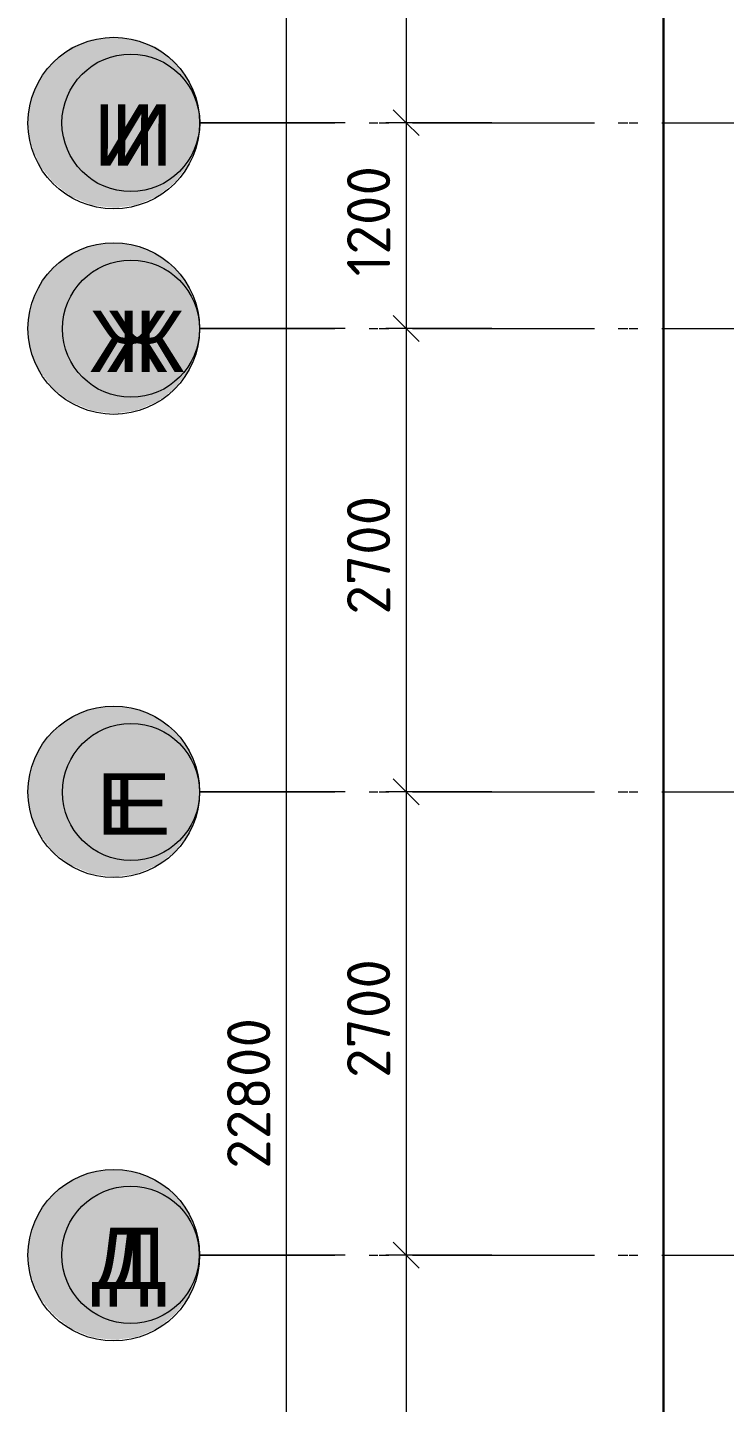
# Model space of a CAD drawing. Header units: millimetres. Extents: x -84737 to 172119, y -43083 to 59399.
# Drawn here: x -81064 to -77004, y 43621 to 51635 of the extents above; entities that cross this region are included whole.
import ezdxf

# ---------------------------------------------------------------- set-up
doc = ezdxf.new("R2010")
doc.units = ezdxf.units.MM
doc.layers.add('PDF _Геометрия', color=7, linetype='Continuous')
doc.layers.add('PDF _Текст', color=7, linetype='Continuous')
doc.layers.add('PDF _Сплошная заливка', color=7, linetype='Continuous', true_color=0xffffff)
doc.styles.add('PDF GOSTCommon', font='arial.ttf')
doc.styles.add('PDF ISOCPEUR', font='isocpeur.ttf')

msp = doc.modelspace()

# ---------------------------------------------------------------- hatches: boundary and pattern name
at = {"layer": 'PDF _Сплошная заливка', "transparency": 33554559}
for points in [[(-80462.5, 51569.5), (-80530.2, 51577.9), (-80593.7, 51577.9), (-80627.6, 51573.7), (-80657.2, 51569.5), (-80691.1, 51565.2), (-80699.6, 51561), (-80712.3, 51556.8), (-80720.7, 51552.5), (-80746.1, 51544.1), (-80754.6, 51539.8), (-80780, 51531.4), (-80788.4, 51527.1), (-80813.8, 51518.7), (-80826.5, 51506), (-80835, 51501.7), (-80847.7, 51489), (-80856.2, 51484.8), (-80868.9, 51472.1), (-80877.3, 51467.9), (-80890, 51455.2), (-80898.5, 51450.9), (-80906.9, 51442.5), (-80915.4, 51438.2), (-80919.6, 51429.8), (-80928.1, 51421.3), (-80932.3, 51412.8), (-80940.8, 51404.4), (-80945, 51395.9), (-80953.5, 51387.5), (-80957.7, 51379), (-80966.2, 51370.5), (-80970.4, 51362.1), (-80978.9, 51353.6), (-80983.1, 51345.1), (-80995.8, 51332.4), (-81000.1, 51319.7), (-81008.5, 51302.8), (-81012.8, 51290.1), (-81021.2, 51273.2), (-81025.5, 51260.5), (-81033.9, 51243.5), (-81038.2, 51230.8), (-81046.6, 51213.9), (-81059.3, 51112.3), (-81063.6, 51082.7), (-81059.3, 51078.5), (-81059.3, 51048.8), (-81055.1, 51048.8), (-81055.1, 51015), (-81050.9, 51015), (-81050.9, 50985.4), (-81046.6, 50985.4), (-81046.6, 50951.5), (-81042.4, 50951.5), (-81042.4, 50943), (-81038.2, 50943), (-81038.2, 50934.6), (-81033.9, 50934.6), (-81033.9, 50921.9), (-81029.7, 50921.9), (-81029.7, 50913.4), (-81025.5, 50913.4), (-81025.5, 50900.7), (-81021.2, 50900.7), (-81021.2, 50892.2), (-81017, 50892.2), (-81017, 50883.8), (-81012.8, 50883.8), (-81012.8, 50871.1), (-81008.5, 50871.1), (-81008.5, 50862.6), (-81004.3, 50862.6), (-81004.3, 50849.9), (-81000.1, 50849.9), (-81000.1, 50841.5), (-80995.8, 50841.5), (-80995.8, 50828.8), (-80991.6, 50828.8), (-80978.9, 50816.1), (-80978.9, 50807.6), (-80974.7, 50807.6), (-80962, 50794.9), (-80962, 50786.4), (-80957.7, 50786.4), (-80945, 50773.7), (-80945, 50765.3), (-80940.8, 50765.3), (-80928.1, 50752.6), (-80928.1, 50744.1), (-80923.9, 50744.1), (-80915.4, 50735.6), (-80915.4, 50727.2), (-80906.9, 50727.2), (-80898.5, 50718.7), (-80890, 50714.5), (-80877.3, 50701.8), (-80868.9, 50697.5), (-80856.2, 50684.8), (-80847.7, 50680.6), (-80835, 50667.9), (-80826.5, 50663.7), (-80813.8, 50651), (-80801.1, 50646.8), (-80792.7, 50642.5), (-80780, 50638.3), (-80771.5, 50634.1), (-80758.8, 50629.8), (-80741.9, 50621.4), (-80729.2, 50617.1), (-80720.7, 50612.9), (-80708, 50608.7), (-80691.1, 50600.2), (-80657.2, 50596), (-80627.6, 50591.7), (-80593.7, 50587.5), (-80530.2, 50583.3), (-80530.2, 50587.5), (-80462.5, 50596), (-80432.9, 50600.2), (-80420.2, 50604.4), (-80411.7, 50608.7), (-80399, 50612.9), (-80390.6, 50617.1), (-80377.9, 50621.4), (-80360.9, 50629.8), (-80348.2, 50634.1), (-80339.8, 50638.3), (-80327.1, 50642.5), (-80301.7, 50655.2), (-80293.2, 50663.7), (-80284.8, 50667.9), (-80272.1, 50680.6), (-80263.6, 50684.8), (-80250.9, 50697.5), (-80242.4, 50701.8), (-80229.7, 50714.5), (-80221.3, 50718.7), (-80195.9, 50744.1), (-80191.6, 50752.6), (-80178.9, 50765.3), (-80174.7, 50773.7), (-80162, 50786.4), (-80157.8, 50794.9), (-80145.1, 50807.6), (-80140.9, 50816.1), (-80132.4, 50824.5), (-80119.7, 50849.9), (-80115.5, 50862.6), (-80111.2, 50871.1), (-80107, 50883.8), (-80098.5, 50900.7), (-80094.3, 50913.4), (-80090.1, 50921.9), (-80085.8, 50934.6), (-80081.6, 50943), (-80077.4, 50955.7), (-80073.1, 50985.4), (-80068.9, 51019.2), (-80064.7, 51048.8), (-80060.4, 51112.3), (-80064.7, 51112.3), (-80064.7, 51146.2), (-80068.9, 51146.2), (-80068.9, 51180.1), (-80073.1, 51180.1), (-80073.1, 51209.7), (-80077.4, 51209.7), (-80077.4, 51222.4), (-80081.6, 51222.4), (-80081.6, 51230.8), (-80085.8, 51230.8), (-80085.8, 51239.3), (-80090.1, 51239.3), (-80090.1, 51252), (-80094.3, 51252), (-80094.3, 51260.5), (-80098.5, 51260.5), (-80098.5, 51268.9), (-80102.8, 51268.9), (-80102.8, 51281.6), (-80107, 51281.6), (-80107, 51290.1), (-80111.2, 51290.1), (-80111.2, 51298.6), (-80115.5, 51298.6), (-80115.5, 51311.3), (-80119.7, 51311.3), (-80119.7, 51319.7), (-80123.9, 51319.7), (-80123.9, 51328.2), (-80128.2, 51328.2), (-80128.2, 51336.7), (-80136.6, 51345.1), (-80140.9, 51345.1), (-80140.9, 51353.6), (-80149.3, 51362.1), (-80153.6, 51362.1), (-80153.6, 51370.5), (-80162, 51379), (-80166.2, 51379), (-80166.2, 51387.5), (-80174.7, 51395.9), (-80178.9, 51395.9), (-80178.9, 51404.4), (-80187.4, 51412.8), (-80191.6, 51412.8), (-80191.6, 51421.3), (-80221.3, 51450.9), (-80229.7, 51455.2), (-80242.4, 51467.9), (-80250.9, 51472.1), (-80263.6, 51484.8), (-80272.1, 51489), (-80284.8, 51501.7), (-80293.2, 51506), (-80301.7, 51514.4), (-80318.6, 51522.9), (-80331.3, 51527.1), (-80339.8, 51531.4), (-80365.2, 51539.8), (-80373.6, 51544.1), (-80399, 51552.5), (-80407.5, 51556.8), (-80432.9, 51565.2)], [(-80356.7, 51472.1), (-80424.4, 51480.6), (-80496.4, 51480.6), (-80564.1, 51472.1), (-80589.5, 51459.4), (-80602.2, 51455.2), (-80619.1, 51446.7), (-80631.8, 51442.5), (-80648.8, 51434), (-80661.5, 51429.8), (-80669.9, 51421.3), (-80678.4, 51417.1), (-80686.9, 51408.6), (-80695.3, 51404.4), (-80703.8, 51395.9), (-80712.3, 51391.7), (-80720.7, 51383.2), (-80729.2, 51379), (-80737.6, 51370.5), (-80746.1, 51366.3), (-80750.3, 51357.8), (-80758.8, 51349.4), (-80763, 51340.9), (-80775.7, 51328.2), (-80780, 51319.7), (-80792.7, 51307), (-80796.9, 51298.6), (-80809.6, 51285.9), (-80818.1, 51260.5), (-80822.3, 51252), (-80826.5, 51239.3), (-80830.8, 51230.8), (-80835, 51218.2), (-80839.2, 51209.7), (-80843.5, 51197), (-80847.7, 51188.5), (-80851.9, 51150.4), (-80860.4, 51082.7), (-80856.2, 51078.5), (-80856.2, 51044.6), (-80851.9, 51044.6), (-80851.9, 51010.8), (-80847.7, 51010.8), (-80847.7, 50976.9), (-80843.5, 50976.9), (-80843.5, 50968.4), (-80839.2, 50968.4), (-80839.2, 50955.7), (-80835, 50955.7), (-80835, 50947.3), (-80830.8, 50947.3), (-80830.8, 50934.6), (-80826.5, 50934.6), (-80826.5, 50926.1), (-80822.3, 50926.1), (-80822.3, 50913.4), (-80818.1, 50913.4), (-80818.1, 50904.9), (-80813.8, 50904.9), (-80813.8, 50892.2), (-80809.6, 50892.2), (-80809.6, 50879.5), (-80805.4, 50879.5), (-80796.9, 50871.1), (-80796.9, 50862.6), (-80792.7, 50862.6), (-80784.2, 50854.2), (-80784.2, 50845.7), (-80780, 50845.7), (-80771.5, 50837.2), (-80771.5, 50828.8), (-80767.3, 50828.8), (-80758.8, 50820.3), (-80758.8, 50811.8), (-80754.6, 50811.8), (-80746.1, 50803.4), (-80746.1, 50794.9), (-80737.6, 50794.9), (-80729.2, 50786.4), (-80720.7, 50782.2), (-80712.3, 50773.7), (-80703.8, 50769.5), (-80695.3, 50761), (-80686.9, 50756.8), (-80678.4, 50748.3), (-80669.9, 50744.1), (-80661.5, 50735.6), (-80636.1, 50727.2), (-80627.6, 50722.9), (-80614.9, 50718.7), (-80606.4, 50714.5), (-80593.7, 50710.2), (-80585.3, 50706), (-80572.6, 50701.8), (-80564.1, 50697.5), (-80496.4, 50689.1), (-80424.4, 50684.8), (-80424.4, 50689.1), (-80356.7, 50697.5), (-80344, 50701.8), (-80335.6, 50706), (-80322.9, 50710.2), (-80314.4, 50714.5), (-80301.7, 50718.7), (-80293.2, 50722.9), (-80280.5, 50727.2), (-80255.1, 50739.9), (-80246.7, 50748.3), (-80238.2, 50752.6), (-80229.7, 50761), (-80221.3, 50765.3), (-80212.8, 50773.7), (-80204.3, 50778), (-80195.9, 50786.4), (-80187.4, 50790.7), (-80170.5, 50807.6), (-80166.2, 50816.1), (-80157.8, 50824.5), (-80153.6, 50833), (-80145.1, 50841.5), (-80140.9, 50849.9), (-80132.4, 50858.4), (-80128.2, 50866.8), (-80119.7, 50875.3), (-80111.2, 50892.2), (-80107, 50904.9), (-80102.8, 50913.4), (-80098.5, 50926.1), (-80094.3, 50934.6), (-80090.1, 50947.3), (-80085.8, 50955.7), (-80077.4, 50981.1), (-80064.7, 51057.3), (-80060.4, 51108.1), (-80064.7, 51108.1), (-80064.7, 51133.5), (-80068.9, 51133.5), (-80068.9, 51158.9), (-80073.1, 51158.9), (-80073.1, 51184.3), (-80077.4, 51184.3), (-80077.4, 51197), (-80081.6, 51197), (-80081.6, 51209.7), (-80085.8, 51209.7), (-80085.8, 51218.2), (-80090.1, 51218.2), (-80090.1, 51230.8), (-80094.3, 51230.8), (-80094.3, 51239.3), (-80098.5, 51239.3), (-80098.5, 51252), (-80102.8, 51252), (-80102.8, 51260.5), (-80107, 51260.5), (-80107, 51273.2), (-80111.2, 51273.2), (-80111.2, 51281.6), (-80115.5, 51281.6), (-80115.5, 51290.1), (-80123.9, 51298.6), (-80128.2, 51298.6), (-80128.2, 51307), (-80140.9, 51319.7), (-80145.1, 51319.7), (-80145.1, 51328.2), (-80157.8, 51340.9), (-80162, 51340.9), (-80162, 51349.4), (-80187.4, 51374.8), (-80195.9, 51379), (-80204.3, 51387.5), (-80212.8, 51391.7), (-80221.3, 51400.2), (-80229.7, 51404.4), (-80238.2, 51412.8), (-80246.7, 51417.1), (-80255.1, 51425.5), (-80297.5, 51446.7), (-80310.2, 51450.9), (-80344, 51467.9)], [(-80462.5, 50371.6), (-80530.2, 50380.1), (-80593.7, 50380.1), (-80627.6, 50375.9), (-80657.2, 50371.6), (-80691.1, 50367.4), (-80708, 50358.9), (-80720.7, 50354.7), (-80729.2, 50350.5), (-80741.9, 50346.2), (-80758.8, 50337.8), (-80771.5, 50333.5), (-80780, 50329.3), (-80792.7, 50325.1), (-80801.1, 50320.8), (-80813.8, 50316.6), (-80826.5, 50303.9), (-80835, 50299.7), (-80847.7, 50287), (-80856.2, 50282.8), (-80868.9, 50270.1), (-80877.3, 50265.8), (-80890, 50253.1), (-80898.5, 50248.9), (-80906.9, 50240.4), (-80915.4, 50236.2), (-80919.6, 50227.7), (-80928.1, 50219.3), (-80932.3, 50210.8), (-80945, 50198.1), (-80949.3, 50189.6), (-80962, 50176.9), (-80966.2, 50168.5), (-80978.9, 50155.8), (-80983.1, 50147.3), (-80995.8, 50134.6), (-81000.1, 50121.9), (-81004.3, 50113.5), (-81008.5, 50100.8), (-81012.8, 50092.3), (-81017, 50079.6), (-81025.5, 50062.7), (-81029.7, 50050), (-81033.9, 50041.5), (-81038.2, 50028.8), (-81046.6, 50011.9), (-81050.9, 49978), (-81055.1, 49948.4), (-81059.3, 49914.5), (-81063.6, 49884.9), (-81059.3, 49880.7), (-81059.3, 49851), (-81055.1, 49851), (-81055.1, 49817.2), (-81050.9, 49817.2), (-81050.9, 49783.3), (-81046.6, 49783.3), (-81046.6, 49749.4), (-81042.4, 49749.4), (-81042.4, 49741), (-81038.2, 49741), (-81038.2, 49732.5), (-81033.9, 49732.5), (-81033.9, 49719.8), (-81029.7, 49719.8), (-81029.7, 49711.4), (-81025.5, 49711.4), (-81025.5, 49702.9), (-81021.2, 49702.9), (-81021.2, 49690.2), (-81017, 49690.2), (-81017, 49681.7), (-81012.8, 49681.7), (-81012.8, 49673.3), (-81008.5, 49673.3), (-81008.5, 49660.6), (-81004.3, 49660.6), (-81004.3, 49652.1), (-81000.1, 49652.1), (-81000.1, 49643.6), (-80995.8, 49643.6), (-80995.8, 49630.9), (-80991.6, 49630.9), (-80978.9, 49618.2), (-80978.9, 49609.8), (-80974.7, 49609.8), (-80966.2, 49601.3), (-80966.2, 49592.8), (-80962, 49592.8), (-80953.5, 49584.4), (-80953.5, 49575.9), (-80949.3, 49575.9), (-80940.8, 49567.4), (-80940.8, 49559), (-80936.6, 49559), (-80928.1, 49550.5), (-80928.1, 49542.1), (-80923.9, 49542.1), (-80915.4, 49533.6), (-80915.4, 49525.1), (-80906.9, 49525.1), (-80898.5, 49516.7), (-80890, 49512.4), (-80881.6, 49504), (-80873.1, 49499.7), (-80864.6, 49491.3), (-80856.2, 49487), (-80847.7, 49478.6), (-80839.2, 49474.3), (-80830.8, 49465.9), (-80822.3, 49461.6), (-80813.8, 49453.2), (-80801.1, 49448.9), (-80792.7, 49444.7), (-80780, 49440.5), (-80771.5, 49436.2), (-80758.8, 49432), (-80741.9, 49423.5), (-80729.2, 49419.3), (-80720.7, 49415.1), (-80708, 49410.8), (-80691.1, 49402.4), (-80657.2, 49398.1), (-80627.6, 49393.9), (-80593.7, 49389.7), (-80530.2, 49385.4), (-80530.2, 49389.7), (-80462.5, 49398.1), (-80432.9, 49402.4), (-80420.2, 49406.6), (-80411.7, 49410.8), (-80399, 49415.1), (-80390.6, 49419.3), (-80377.9, 49423.5), (-80360.9, 49432), (-80348.2, 49436.2), (-80339.8, 49440.5), (-80327.1, 49444.7), (-80301.7, 49457.4), (-80293.2, 49465.9), (-80284.8, 49470.1), (-80276.3, 49478.6), (-80267.8, 49482.8), (-80259.4, 49491.3), (-80250.9, 49495.5), (-80242.4, 49504), (-80234, 49508.2), (-80225.5, 49516.7), (-80217, 49520.9), (-80195.9, 49542.1), (-80191.6, 49550.5), (-80183.2, 49559), (-80178.9, 49567.4), (-80170.5, 49575.9), (-80166.2, 49584.4), (-80157.8, 49592.8), (-80153.6, 49601.3), (-80145.1, 49609.8), (-80140.9, 49618.2), (-80132.4, 49626.7), (-80119.7, 49652.1), (-80115.5, 49664.8), (-80107, 49681.7), (-80102.8, 49694.4), (-80094.3, 49711.4), (-80090.1, 49724.1), (-80081.6, 49741), (-80077.4, 49753.7), (-80073.1, 49783.3), (-80064.7, 49851), (-80060.4, 49914.5), (-80064.7, 49914.5), (-80064.7, 49944.1), (-80068.9, 49944.1), (-80068.9, 49978), (-80073.1, 49978), (-80073.1, 50007.6), (-80077.4, 50007.6), (-80077.4, 50020.3), (-80081.6, 50020.3), (-80081.6, 50028.8), (-80085.8, 50028.8), (-80085.8, 50041.5), (-80090.1, 50041.5), (-80090.1, 50050), (-80094.3, 50050), (-80094.3, 50062.7), (-80098.5, 50062.7), (-80098.5, 50071.1), (-80102.8, 50071.1), (-80102.8, 50079.6), (-80107, 50079.6), (-80107, 50092.3), (-80111.2, 50092.3), (-80111.2, 50100.8), (-80115.5, 50100.8), (-80115.5, 50113.5), (-80119.7, 50113.5), (-80119.7, 50121.9), (-80123.9, 50121.9), (-80123.9, 50130.4), (-80128.2, 50130.4), (-80128.2, 50138.8), (-80136.6, 50147.3), (-80140.9, 50147.3), (-80140.9, 50155.8), (-80153.6, 50168.5), (-80157.8, 50168.5), (-80157.8, 50176.9), (-80170.5, 50189.6), (-80174.7, 50189.6), (-80174.7, 50198.1), (-80187.4, 50210.8), (-80191.6, 50210.8), (-80191.6, 50219.3), (-80221.3, 50248.9), (-80229.7, 50253.1), (-80242.4, 50265.8), (-80250.9, 50270.1), (-80263.6, 50282.8), (-80272.1, 50287), (-80284.8, 50299.7), (-80293.2, 50303.9), (-80301.7, 50312.4), (-80327.1, 50325.1), (-80339.8, 50329.3), (-80348.2, 50333.5), (-80360.9, 50337.8), (-80377.9, 50346.2), (-80390.6, 50350.5), (-80399, 50354.7), (-80411.7, 50358.9), (-80420.2, 50363.2), (-80432.9, 50367.4)], [(-80356.7, 50270.1), (-80424.4, 50278.5), (-80496.4, 50278.5), (-80564.1, 50270.1), (-80572.6, 50265.8), (-80585.3, 50261.6), (-80593.7, 50257.4), (-80606.4, 50253.1), (-80614.9, 50248.9), (-80627.6, 50244.7), (-80636.1, 50240.4), (-80661.5, 50232), (-80669.9, 50223.5), (-80678.4, 50219.3), (-80686.9, 50210.8), (-80695.3, 50206.6), (-80703.8, 50198.1), (-80712.3, 50193.9), (-80720.7, 50185.4), (-80729.2, 50181.2), (-80737.6, 50172.7), (-80746.1, 50168.5), (-80750.3, 50160), (-80758.8, 50151.5), (-80763, 50143.1), (-80771.5, 50134.6), (-80775.7, 50126.1), (-80784.2, 50117.7), (-80788.4, 50109.2), (-80796.9, 50100.8), (-80801.1, 50092.3), (-80809.6, 50083.8), (-80818.1, 50058.4), (-80822.3, 50050), (-80826.5, 50037.3), (-80830.8, 50028.8), (-80835, 50016.1), (-80839.2, 50007.6), (-80843.5, 49994.9), (-80847.7, 49986.5), (-80860.4, 49884.9), (-80856.2, 49880.7), (-80856.2, 49846.8), (-80851.9, 49846.8), (-80851.9, 49812.9), (-80847.7, 49812.9), (-80847.7, 49774.8), (-80843.5, 49774.8), (-80843.5, 49766.4), (-80839.2, 49766.4), (-80839.2, 49757.9), (-80835, 49757.9), (-80835, 49745.2), (-80830.8, 49745.2), (-80830.8, 49736.8), (-80826.5, 49736.8), (-80826.5, 49724.1), (-80822.3, 49724.1), (-80822.3, 49715.6), (-80818.1, 49715.6), (-80818.1, 49702.9), (-80813.8, 49702.9), (-80813.8, 49694.4), (-80809.6, 49694.4), (-80809.6, 49681.7), (-80805.4, 49681.7), (-80796.9, 49673.3), (-80796.9, 49664.8), (-80792.7, 49664.8), (-80784.2, 49656.3), (-80784.2, 49647.9), (-80780, 49647.9), (-80771.5, 49639.4), (-80771.5, 49630.9), (-80767.3, 49630.9), (-80758.8, 49622.5), (-80758.8, 49614), (-80754.6, 49614), (-80746.1, 49605.5), (-80746.1, 49597.1), (-80737.6, 49597.1), (-80729.2, 49588.6), (-80720.7, 49584.4), (-80712.3, 49575.9), (-80703.8, 49571.7), (-80695.3, 49563.2), (-80686.9, 49559), (-80678.4, 49550.5), (-80669.9, 49546.3), (-80661.5, 49537.8), (-80636.1, 49529.4), (-80627.6, 49525.1), (-80614.9, 49520.9), (-80606.4, 49516.7), (-80593.7, 49512.4), (-80585.3, 49508.2), (-80572.6, 49504), (-80564.1, 49499.7), (-80487.9, 49487), (-80432.9, 49482.8), (-80432.9, 49487), (-80356.7, 49499.7), (-80344, 49504), (-80335.6, 49508.2), (-80322.9, 49512.4), (-80314.4, 49516.7), (-80301.7, 49520.9), (-80293.2, 49525.1), (-80280.5, 49529.4), (-80255.1, 49542.1), (-80246.7, 49550.5), (-80238.2, 49554.8), (-80229.7, 49563.2), (-80221.3, 49567.4), (-80212.8, 49575.9), (-80204.3, 49580.1), (-80195.9, 49588.6), (-80187.4, 49592.8), (-80170.5, 49609.8), (-80166.2, 49618.2), (-80157.8, 49626.7), (-80153.6, 49635.2), (-80145.1, 49643.6), (-80140.9, 49652.1), (-80132.4, 49660.6), (-80128.2, 49669), (-80119.7, 49677.5), (-80107, 49702.9), (-80102.8, 49715.6), (-80098.5, 49724.1), (-80094.3, 49736.8), (-80090.1, 49745.2), (-80085.8, 49757.9), (-80081.6, 49766.4), (-80077.4, 49779.1), (-80064.7, 49855.3), (-80060.4, 49906.1), (-80064.7, 49906.1), (-80064.7, 49931.4), (-80068.9, 49931.4), (-80068.9, 49956.8), (-80073.1, 49956.8), (-80073.1, 49982.2), (-80077.4, 49982.2), (-80077.4, 49994.9), (-80081.6, 49994.9), (-80081.6, 50007.6), (-80085.8, 50007.6), (-80085.8, 50016.1), (-80090.1, 50016.1), (-80090.1, 50028.8), (-80094.3, 50028.8), (-80094.3, 50037.3), (-80098.5, 50037.3), (-80098.5, 50050), (-80102.8, 50050), (-80102.8, 50058.4), (-80107, 50058.4), (-80107, 50071.1), (-80111.2, 50071.1), (-80111.2, 50079.6), (-80115.5, 50079.6), (-80115.5, 50088.1), (-80123.9, 50096.5), (-80128.2, 50096.5), (-80128.2, 50105), (-80136.6, 50113.5), (-80140.9, 50113.5), (-80140.9, 50121.9), (-80149.3, 50130.4), (-80153.6, 50130.4), (-80153.6, 50138.8), (-80162, 50147.3), (-80166.2, 50147.3), (-80166.2, 50155.8), (-80187.4, 50176.9), (-80195.9, 50181.2), (-80204.3, 50189.6), (-80212.8, 50193.9), (-80221.3, 50202.3), (-80229.7, 50206.6), (-80238.2, 50215), (-80246.7, 50219.3), (-80255.1, 50227.7), (-80280.5, 50240.4), (-80293.2, 50244.7), (-80301.7, 50248.9), (-80314.4, 50253.1), (-80322.9, 50257.4), (-80335.6, 50261.6), (-80344, 50265.8)], [(-80462.5, 47671.3), (-80530.2, 47679.7), (-80593.7, 47679.7), (-80627.6, 47675.5), (-80657.2, 47671.3), (-80691.1, 47667), (-80708, 47658.6), (-80720.7, 47654.3), (-80729.2, 47650.1), (-80741.9, 47645.9), (-80758.8, 47637.4), (-80771.5, 47633.2), (-80780, 47628.9), (-80792.7, 47624.7), (-80801.1, 47620.5), (-80813.8, 47616.2), (-80826.5, 47603.5), (-80835, 47599.3), (-80847.7, 47586.6), (-80856.2, 47582.4), (-80868.9, 47569.7), (-80877.3, 47565.4), (-80890, 47552.7), (-80898.5, 47548.5), (-80906.9, 47540), (-80915.4, 47535.8), (-80919.6, 47527.4), (-80928.1, 47518.9), (-80932.3, 47510.4), (-80945, 47497.7), (-80949.3, 47489.3), (-80962, 47476.6), (-80966.2, 47468.1), (-80978.9, 47455.4), (-80983.1, 47446.9), (-80995.8, 47434.2), (-81000.1, 47421.5), (-81008.5, 47404.6), (-81012.8, 47391.9), (-81021.2, 47375), (-81025.5, 47362.3), (-81033.9, 47345.4), (-81038.2, 47332.7), (-81046.6, 47315.7), (-81059.3, 47214.1), (-81063.6, 47184.5), (-81059.3, 47180.3), (-81059.3, 47150.7), (-81055.1, 47150.7), (-81055.1, 47116.8), (-81050.9, 47116.8), (-81050.9, 47082.9), (-81046.6, 47082.9), (-81046.6, 47049.1), (-81042.4, 47049.1), (-81042.4, 47040.6), (-81038.2, 47040.6), (-81038.2, 47032.1), (-81033.9, 47032.1), (-81033.9, 47019.4), (-81029.7, 47019.4), (-81029.7, 47011), (-81025.5, 47011), (-81025.5, 47002.5), (-81021.2, 47002.5), (-81021.2, 46989.8), (-81017, 46989.8), (-81017, 46981.3), (-81012.8, 46981.3), (-81012.8, 46972.9), (-81008.5, 46972.9), (-81008.5, 46960.2), (-81004.3, 46960.2), (-81004.3, 46951.7), (-81000.1, 46951.7), (-81000.1, 46943.3), (-80995.8, 46943.3), (-80995.8, 46930.6), (-80991.6, 46930.6), (-80978.9, 46917.9), (-80978.9, 46909.4), (-80974.7, 46909.4), (-80966.2, 46900.9), (-80966.2, 46892.5), (-80962, 46892.5), (-80953.5, 46884), (-80953.5, 46875.5), (-80949.3, 46875.5), (-80940.8, 46867.1), (-80940.8, 46858.6), (-80936.6, 46858.6), (-80928.1, 46850.1), (-80928.1, 46841.7), (-80923.9, 46841.7), (-80915.4, 46833.2), (-80915.4, 46824.7), (-80906.9, 46824.7), (-80898.5, 46816.3), (-80890, 46812), (-80881.6, 46803.6), (-80873.1, 46799.3), (-80864.6, 46790.9), (-80856.2, 46786.7), (-80847.7, 46778.2), (-80839.2, 46774), (-80830.8, 46765.5), (-80822.3, 46761.3), (-80813.8, 46752.8), (-80801.1, 46748.6), (-80792.7, 46744.3), (-80780, 46740.1), (-80771.5, 46735.9), (-80758.8, 46731.6), (-80741.9, 46723.2), (-80729.2, 46718.9), (-80720.7, 46714.7), (-80708, 46710.5), (-80691.1, 46702), (-80657.2, 46697.8), (-80627.6, 46693.5), (-80593.7, 46689.3), (-80530.2, 46685.1), (-80530.2, 46689.3), (-80462.5, 46697.8), (-80432.9, 46702), (-80420.2, 46706.2), (-80411.7, 46710.5), (-80399, 46714.7), (-80390.6, 46718.9), (-80377.9, 46723.2), (-80360.9, 46731.6), (-80348.2, 46735.9), (-80339.8, 46740.1), (-80327.1, 46744.3), (-80301.7, 46757), (-80293.2, 46765.5), (-80284.8, 46769.7), (-80276.3, 46778.2), (-80267.8, 46782.4), (-80259.4, 46790.9), (-80250.9, 46795.1), (-80242.4, 46803.6), (-80234, 46807.8), (-80225.5, 46816.3), (-80217, 46820.5), (-80195.9, 46841.7), (-80191.6, 46850.1), (-80183.2, 46858.6), (-80178.9, 46867.1), (-80170.5, 46875.5), (-80166.2, 46884), (-80157.8, 46892.5), (-80153.6, 46900.9), (-80145.1, 46909.4), (-80140.9, 46917.9), (-80132.4, 46926.3), (-80119.7, 46951.7), (-80115.5, 46964.4), (-80107, 46981.3), (-80102.8, 46994), (-80094.3, 47011), (-80090.1, 47023.7), (-80081.6, 47040.6), (-80077.4, 47053.3), (-80073.1, 47082.9), (-80064.7, 47150.7), (-80060.4, 47214.1), (-80064.7, 47214.1), (-80064.7, 47248), (-80068.9, 47248), (-80068.9, 47281.9), (-80073.1, 47281.9), (-80073.1, 47311.5), (-80077.4, 47311.5), (-80077.4, 47324.2), (-80081.6, 47324.2), (-80081.6, 47332.7), (-80085.8, 47332.7), (-80085.8, 47341.1), (-80090.1, 47341.1), (-80090.1, 47353.8), (-80094.3, 47353.8), (-80094.3, 47362.3), (-80098.5, 47362.3), (-80098.5, 47370.7), (-80102.8, 47370.7), (-80102.8, 47383.4), (-80107, 47383.4), (-80107, 47391.9), (-80111.2, 47391.9), (-80111.2, 47400.4), (-80115.5, 47400.4), (-80115.5, 47413.1), (-80119.7, 47413.1), (-80119.7, 47421.5), (-80123.9, 47421.5), (-80123.9, 47430), (-80128.2, 47430), (-80128.2, 47438.5), (-80136.6, 47446.9), (-80140.9, 47446.9), (-80140.9, 47455.4), (-80153.6, 47468.1), (-80157.8, 47468.1), (-80157.8, 47476.6), (-80170.5, 47489.3), (-80174.7, 47489.3), (-80174.7, 47497.7), (-80187.4, 47510.4), (-80191.6, 47510.4), (-80191.6, 47518.9), (-80221.3, 47548.5), (-80229.7, 47552.7), (-80242.4, 47565.4), (-80250.9, 47569.7), (-80263.6, 47582.4), (-80272.1, 47586.6), (-80284.8, 47599.3), (-80293.2, 47603.5), (-80301.7, 47612), (-80327.1, 47624.7), (-80339.8, 47628.9), (-80348.2, 47633.2), (-80360.9, 47637.4), (-80377.9, 47645.9), (-80390.6, 47650.1), (-80399, 47654.3), (-80411.7, 47658.6), (-80420.2, 47662.8), (-80432.9, 47667)], [(-80356.7, 47569.7), (-80424.4, 47578.1), (-80496.4, 47578.1), (-80564.1, 47569.7), (-80572.6, 47565.4), (-80585.3, 47561.2), (-80593.7, 47557), (-80606.4, 47552.7), (-80614.9, 47548.5), (-80627.6, 47544.3), (-80636.1, 47540), (-80661.5, 47531.6), (-80669.9, 47523.1), (-80678.4, 47518.9), (-80686.9, 47510.4), (-80695.3, 47506.2), (-80703.8, 47497.7), (-80712.3, 47493.5), (-80720.7, 47485), (-80729.2, 47480.8), (-80737.6, 47472.3), (-80746.1, 47468.1), (-80750.3, 47459.6), (-80758.8, 47451.2), (-80763, 47442.7), (-80771.5, 47434.2), (-80775.7, 47425.8), (-80784.2, 47417.3), (-80788.4, 47408.8), (-80796.9, 47400.4), (-80801.1, 47391.9), (-80809.6, 47383.4), (-80818.1, 47358), (-80822.3, 47349.6), (-80826.5, 47336.9), (-80830.8, 47328.4), (-80835, 47315.7), (-80839.2, 47307.3), (-80843.5, 47294.6), (-80847.7, 47286.1), (-80860.4, 47184.5), (-80856.2, 47180.3), (-80856.2, 47146.4), (-80851.9, 47146.4), (-80851.9, 47112.6), (-80847.7, 47112.6), (-80847.7, 47078.7), (-80843.5, 47078.7), (-80843.5, 47070.2), (-80839.2, 47070.2), (-80839.2, 47057.5), (-80835, 47057.5), (-80835, 47049.1), (-80830.8, 47049.1), (-80830.8, 47036.4), (-80826.5, 47036.4), (-80826.5, 47027.9), (-80822.3, 47027.9), (-80822.3, 47015.2), (-80818.1, 47015.2), (-80818.1, 47006.7), (-80813.8, 47006.7), (-80813.8, 46994), (-80809.6, 46994), (-80809.6, 46981.3), (-80805.4, 46981.3), (-80796.9, 46972.9), (-80796.9, 46964.4), (-80792.7, 46964.4), (-80784.2, 46956), (-80784.2, 46947.5), (-80780, 46947.5), (-80771.5, 46939), (-80771.5, 46930.6), (-80767.3, 46930.6), (-80758.8, 46922.1), (-80758.8, 46913.6), (-80754.6, 46913.6), (-80746.1, 46905.2), (-80746.1, 46896.7), (-80737.6, 46896.7), (-80729.2, 46888.2), (-80720.7, 46884), (-80712.3, 46875.5), (-80703.8, 46871.3), (-80695.3, 46862.8), (-80686.9, 46858.6), (-80678.4, 46850.1), (-80669.9, 46845.9), (-80661.5, 46837.4), (-80636.1, 46829), (-80627.6, 46824.7), (-80614.9, 46820.5), (-80606.4, 46816.3), (-80593.7, 46812), (-80585.3, 46807.8), (-80572.6, 46803.6), (-80564.1, 46799.3), (-80487.9, 46786.7), (-80432.9, 46782.4), (-80432.9, 46786.7), (-80356.7, 46799.3), (-80344, 46803.6), (-80335.6, 46807.8), (-80322.9, 46812), (-80314.4, 46816.3), (-80301.7, 46820.5), (-80293.2, 46824.7), (-80280.5, 46829), (-80255.1, 46841.7), (-80246.7, 46850.1), (-80238.2, 46854.4), (-80229.7, 46862.8), (-80221.3, 46867.1), (-80212.8, 46875.5), (-80204.3, 46879.8), (-80195.9, 46888.2), (-80187.4, 46892.5), (-80170.5, 46909.4), (-80166.2, 46917.9), (-80157.8, 46926.3), (-80153.6, 46934.8), (-80145.1, 46943.3), (-80140.9, 46951.7), (-80132.4, 46960.2), (-80128.2, 46968.7), (-80119.7, 46977.1), (-80111.2, 46994), (-80107, 47006.7), (-80102.8, 47015.2), (-80098.5, 47027.9), (-80094.3, 47036.4), (-80090.1, 47049.1), (-80085.8, 47057.5), (-80077.4, 47082.9), (-80064.7, 47159.1), (-80060.4, 47205.7), (-80064.7, 47205.7), (-80064.7, 47231.1), (-80068.9, 47231.1), (-80068.9, 47256.5), (-80073.1, 47256.5), (-80073.1, 47281.9), (-80077.4, 47281.9), (-80077.4, 47294.6), (-80081.6, 47294.6), (-80081.6, 47307.3), (-80085.8, 47307.3), (-80085.8, 47315.7), (-80090.1, 47315.7), (-80090.1, 47328.4), (-80094.3, 47328.4), (-80094.3, 47336.9), (-80098.5, 47336.9), (-80098.5, 47349.6), (-80102.8, 47349.6), (-80102.8, 47358), (-80107, 47358), (-80107, 47370.7), (-80111.2, 47370.7), (-80111.2, 47379.2), (-80115.5, 47379.2), (-80115.5, 47387.7), (-80123.9, 47396.1), (-80128.2, 47396.1), (-80128.2, 47404.6), (-80136.6, 47413.1), (-80140.9, 47413.1), (-80140.9, 47421.5), (-80149.3, 47430), (-80153.6, 47430), (-80153.6, 47438.5), (-80162, 47446.9), (-80166.2, 47446.9), (-80166.2, 47455.4), (-80187.4, 47476.6), (-80195.9, 47480.8), (-80204.3, 47489.3), (-80212.8, 47493.5), (-80221.3, 47502), (-80229.7, 47506.2), (-80238.2, 47514.7), (-80246.7, 47518.9), (-80255.1, 47527.4), (-80280.5, 47540), (-80293.2, 47544.3), (-80301.7, 47548.5), (-80314.4, 47552.7), (-80322.9, 47557), (-80335.6, 47561.2), (-80344, 47565.4)], [(-80462.5, 44970.9), (-80530.2, 44979.3), (-80593.7, 44979.3), (-80627.6, 44975.1), (-80657.2, 44970.9), (-80691.1, 44966.6), (-80708, 44958.2), (-80720.7, 44953.9), (-80729.2, 44949.7), (-80741.9, 44945.5), (-80758.8, 44937), (-80771.5, 44932.8), (-80780, 44928.6), (-80792.7, 44924.3), (-80801.1, 44920.1), (-80813.8, 44915.9), (-80822.3, 44907.4), (-80830.8, 44903.2), (-80839.2, 44894.7), (-80847.7, 44890.5), (-80856.2, 44882), (-80864.6, 44877.8), (-80873.1, 44869.3), (-80881.6, 44865.1), (-80890, 44856.6), (-80898.5, 44852.4), (-80906.9, 44843.9), (-80915.4, 44839.7), (-80919.6, 44831.2), (-80928.1, 44822.7), (-80932.3, 44814.3), (-80940.8, 44805.8), (-80945, 44797.3), (-80953.5, 44788.9), (-80957.7, 44780.4), (-80966.2, 44771.9), (-80970.4, 44763.5), (-80978.9, 44755), (-80983.1, 44746.6), (-80995.8, 44733.9), (-81000.1, 44721.2), (-81008.5, 44704.2), (-81012.8, 44691.5), (-81021.2, 44674.6), (-81025.5, 44661.9), (-81033.9, 44645), (-81038.2, 44632.3), (-81046.6, 44615.3), (-81059.3, 44513.8), (-81063.6, 44484.1), (-81059.3, 44479.9), (-81059.3, 44450.3), (-81055.1, 44450.3), (-81055.1, 44416.4), (-81050.9, 44416.4), (-81050.9, 44386.8), (-81046.6, 44386.8), (-81046.6, 44352.9), (-81042.4, 44352.9), (-81042.4, 44344.5), (-81038.2, 44344.5), (-81038.2, 44336), (-81033.9, 44336), (-81033.9, 44323.3), (-81029.7, 44323.3), (-81029.7, 44314.8), (-81025.5, 44314.8), (-81025.5, 44302.1), (-81021.2, 44302.1), (-81021.2, 44293.7), (-81017, 44293.7), (-81017, 44285.2), (-81012.8, 44285.2), (-81012.8, 44272.5), (-81008.5, 44272.5), (-81008.5, 44264), (-81004.3, 44264), (-81004.3, 44251.3), (-81000.1, 44251.3), (-81000.1, 44242.9), (-80995.8, 44242.9), (-80995.8, 44230.2), (-80991.6, 44230.2), (-80978.9, 44217.5), (-80978.9, 44209), (-80974.7, 44209), (-80962, 44196.3), (-80962, 44187.9), (-80957.7, 44187.9), (-80945, 44175.2), (-80945, 44166.7), (-80940.8, 44166.7), (-80928.1, 44154), (-80928.1, 44145.5), (-80923.9, 44145.5), (-80915.4, 44137.1), (-80915.4, 44128.6), (-80906.9, 44128.6), (-80898.5, 44120.1), (-80890, 44115.9), (-80877.3, 44103.2), (-80868.9, 44099), (-80856.2, 44086.3), (-80847.7, 44082), (-80835, 44069.3), (-80826.5, 44065.1), (-80813.8, 44052.4), (-80801.1, 44048.2), (-80792.7, 44043.9), (-80780, 44039.7), (-80771.5, 44035.5), (-80758.8, 44031.2), (-80741.9, 44022.8), (-80729.2, 44018.6), (-80720.7, 44014.3), (-80708, 44010.1), (-80691.1, 44001.6), (-80657.2, 43997.4), (-80627.6, 43993.2), (-80593.7, 43988.9), (-80530.2, 43984.7), (-80530.2, 43988.9), (-80462.5, 43997.4), (-80432.9, 44001.6), (-80420.2, 44005.9), (-80411.7, 44010.1), (-80399, 44014.3), (-80390.6, 44018.6), (-80377.9, 44022.8), (-80360.9, 44031.2), (-80348.2, 44035.5), (-80339.8, 44039.7), (-80327.1, 44043.9), (-80301.7, 44056.6), (-80293.2, 44065.1), (-80284.8, 44069.3), (-80272.1, 44082), (-80263.6, 44086.3), (-80250.9, 44099), (-80242.4, 44103.2), (-80229.7, 44115.9), (-80221.3, 44120.1), (-80195.9, 44145.5), (-80191.6, 44154), (-80178.9, 44166.7), (-80174.7, 44175.2), (-80162, 44187.9), (-80157.8, 44196.3), (-80145.1, 44209), (-80140.9, 44217.5), (-80132.4, 44225.9), (-80119.7, 44251.3), (-80115.5, 44264), (-80111.2, 44272.5), (-80107, 44285.2), (-80098.5, 44302.1), (-80094.3, 44314.8), (-80090.1, 44323.3), (-80085.8, 44336), (-80081.6, 44344.5), (-80077.4, 44357.2), (-80073.1, 44386.8), (-80068.9, 44420.6), (-80064.7, 44450.3), (-80060.4, 44513.8), (-80064.7, 44513.8), (-80064.7, 44547.6), (-80068.9, 44547.6), (-80068.9, 44581.5), (-80073.1, 44581.5), (-80073.1, 44611.1), (-80077.4, 44611.1), (-80077.4, 44623.8), (-80081.6, 44623.8), (-80081.6, 44632.3), (-80085.8, 44632.3), (-80085.8, 44640.7), (-80090.1, 44640.7), (-80090.1, 44653.4), (-80094.3, 44653.4), (-80094.3, 44661.9), (-80098.5, 44661.9), (-80098.5, 44670.4), (-80102.8, 44670.4), (-80102.8, 44683.1), (-80107, 44683.1), (-80107, 44691.5), (-80111.2, 44691.5), (-80111.2, 44700), (-80115.5, 44700), (-80115.5, 44712.7), (-80119.7, 44712.7), (-80119.7, 44721.2), (-80123.9, 44721.2), (-80123.9, 44729.6), (-80128.2, 44729.6), (-80128.2, 44738.1), (-80136.6, 44746.6), (-80140.9, 44746.6), (-80140.9, 44755), (-80149.3, 44763.5), (-80153.6, 44763.5), (-80153.6, 44771.9), (-80162, 44780.4), (-80166.2, 44780.4), (-80166.2, 44788.9), (-80174.7, 44797.3), (-80178.9, 44797.3), (-80178.9, 44805.8), (-80187.4, 44814.3), (-80191.6, 44814.3), (-80191.6, 44822.7), (-80217, 44848.1), (-80225.5, 44852.4), (-80234, 44860.8), (-80242.4, 44865.1), (-80250.9, 44873.5), (-80259.4, 44877.8), (-80267.8, 44886.2), (-80276.3, 44890.5), (-80284.8, 44898.9), (-80293.2, 44903.2), (-80301.7, 44911.6), (-80327.1, 44924.3), (-80339.8, 44928.6), (-80348.2, 44932.8), (-80360.9, 44937), (-80377.9, 44945.5), (-80390.6, 44949.7), (-80399, 44953.9), (-80411.7, 44958.2), (-80420.2, 44962.4), (-80432.9, 44966.6)], [(-80356.7, 44869.3), (-80432.9, 44882), (-80487.9, 44882), (-80564.1, 44869.3), (-80572.6, 44865.1), (-80585.3, 44860.8), (-80593.7, 44856.6), (-80606.4, 44852.4), (-80614.9, 44848.1), (-80627.6, 44843.9), (-80636.1, 44839.7), (-80661.5, 44831.2), (-80669.9, 44822.7), (-80678.4, 44818.5), (-80686.9, 44810), (-80695.3, 44805.8), (-80703.8, 44797.3), (-80712.3, 44793.1), (-80720.7, 44784.6), (-80729.2, 44780.4), (-80737.6, 44771.9), (-80746.1, 44767.7), (-80750.3, 44759.3), (-80758.8, 44750.8), (-80763, 44742.3), (-80771.5, 44733.9), (-80775.7, 44725.4), (-80784.2, 44716.9), (-80788.4, 44708.5), (-80796.9, 44700), (-80801.1, 44691.5), (-80809.6, 44683.1), (-80813.8, 44670.4), (-80818.1, 44661.9), (-80822.3, 44649.2), (-80826.5, 44640.7), (-80830.8, 44628), (-80835, 44619.6), (-80839.2, 44606.9), (-80847.7, 44589.9), (-80851.9, 44551.9), (-80860.4, 44484.1), (-80856.2, 44479.9), (-80856.2, 44446), (-80851.9, 44446), (-80851.9, 44412.2), (-80847.7, 44412.2), (-80847.7, 44378.3), (-80843.5, 44378.3), (-80843.5, 44369.9), (-80839.2, 44369.9), (-80839.2, 44357.2), (-80835, 44357.2), (-80835, 44348.7), (-80830.8, 44348.7), (-80830.8, 44336), (-80826.5, 44336), (-80826.5, 44327.5), (-80822.3, 44327.5), (-80822.3, 44314.8), (-80818.1, 44314.8), (-80818.1, 44306.4), (-80813.8, 44306.4), (-80813.8, 44293.7), (-80809.6, 44293.7), (-80809.6, 44281), (-80805.4, 44281), (-80796.9, 44272.5), (-80796.9, 44264), (-80792.7, 44264), (-80784.2, 44255.6), (-80784.2, 44247.1), (-80780, 44247.1), (-80771.5, 44238.6), (-80771.5, 44230.2), (-80767.3, 44230.2), (-80758.8, 44221.7), (-80758.8, 44213.2), (-80754.6, 44213.2), (-80746.1, 44204.8), (-80746.1, 44196.3), (-80737.6, 44196.3), (-80729.2, 44187.9), (-80720.7, 44183.6), (-80712.3, 44175.2), (-80703.8, 44170.9), (-80695.3, 44162.5), (-80686.9, 44158.2), (-80678.4, 44149.8), (-80669.9, 44145.5), (-80661.5, 44137.1), (-80636.1, 44128.6), (-80627.6, 44124.4), (-80614.9, 44120.1), (-80606.4, 44115.9), (-80593.7, 44111.7), (-80585.3, 44107.4), (-80572.6, 44103.2), (-80564.1, 44099), (-80496.4, 44090.5), (-80424.4, 44086.3), (-80424.4, 44090.5), (-80356.7, 44099), (-80344, 44103.2), (-80335.6, 44107.4), (-80322.9, 44111.7), (-80314.4, 44115.9), (-80301.7, 44120.1), (-80293.2, 44124.4), (-80280.5, 44128.6), (-80255.1, 44141.3), (-80246.7, 44149.8), (-80238.2, 44154), (-80229.7, 44162.5), (-80221.3, 44166.7), (-80212.8, 44175.2), (-80204.3, 44179.4), (-80195.9, 44187.9), (-80187.4, 44192.1), (-80170.5, 44209), (-80166.2, 44217.5), (-80157.8, 44225.9), (-80153.6, 44234.4), (-80145.1, 44242.9), (-80140.9, 44251.3), (-80132.4, 44259.8), (-80128.2, 44268.3), (-80119.7, 44276.7), (-80111.2, 44293.7), (-80107, 44306.4), (-80102.8, 44314.8), (-80098.5, 44327.5), (-80094.3, 44336), (-80090.1, 44348.7), (-80085.8, 44357.2), (-80077.4, 44382.6), (-80064.7, 44458.7), (-80060.4, 44509.5), (-80064.7, 44509.5), (-80064.7, 44534.9), (-80068.9, 44534.9), (-80068.9, 44560.3), (-80073.1, 44560.3), (-80073.1, 44585.7), (-80077.4, 44585.7), (-80077.4, 44598.4), (-80081.6, 44598.4), (-80081.6, 44606.9), (-80085.8, 44606.9), (-80085.8, 44619.6), (-80090.1, 44619.6), (-80090.1, 44628), (-80094.3, 44628), (-80094.3, 44640.7), (-80098.5, 44640.7), (-80098.5, 44649.2), (-80102.8, 44649.2), (-80102.8, 44661.9), (-80107, 44661.9), (-80107, 44670.4), (-80111.2, 44670.4), (-80111.2, 44678.8), (-80115.5, 44678.8), (-80115.5, 44687.3), (-80123.9, 44695.8), (-80128.2, 44695.8), (-80128.2, 44704.2), (-80136.6, 44712.7), (-80140.9, 44712.7), (-80140.9, 44721.2), (-80149.3, 44729.6), (-80153.6, 44729.6), (-80153.6, 44738.1), (-80162, 44746.6), (-80166.2, 44746.6), (-80166.2, 44755), (-80187.4, 44776.2), (-80195.9, 44780.4), (-80204.3, 44788.9), (-80212.8, 44793.1), (-80221.3, 44801.6), (-80229.7, 44805.8), (-80238.2, 44814.3), (-80246.7, 44818.5), (-80255.1, 44827), (-80280.5, 44839.7), (-80293.2, 44843.9), (-80301.7, 44848.1), (-80314.4, 44852.4), (-80322.9, 44856.6), (-80335.6, 44860.8), (-80344, 44865.1)]]:
    msp.add_hatch(color=256, dxfattribs=at).paths.add_polyline_path(points)

# ---------------------------------------------------------------- linework, layer by layer
at = {"layer": 'PDF _Геометрия', "lineweight": 30}
msp.add_lwpolyline([(-77360.1, 55328), (-77360.1, 33331.3), (-40663.7, 33331.3), (-40663.7, 41131.9), (-26865.5, 41131.9), (-26865.5, 57427.3), (-47363.8, 57427.3), (-47363.8, 55328)], close=True, dxfattribs=at)
at = {"layer": 'PDF _Геометрия', "lineweight": 9}
for points in [[(-79556.8, 56898.3), (-79556.8, 33860.4)], [(-78858.4, 56898.3), (-78858.4, 54680.4), (-78858.4, 52881.6), (-78858.4, 51078.5), (-78858.4, 49880.7), (-78858.4, 47180.3), (-78858.4, 44479.9), (-78858.4, 41779.5), (-78858.4, 39379.7), (-78858.4, 36383), (-78858.4, 33860.4)], [(-79213.9, 51078.5), (-80060.4, 51078.5), (-79273.2, 51078.5)], [(-79074.2, 51078.5), (-79023.5, 51078.5)], [(-79015, 51078.5), (-78960, 51078.5)], [(-78358.9, 51078.5), (-78858.4, 51078.5), (-78976.9, 51078.5)], [(-78820.3, 51078.5), (-77821.4, 51078.5)], [(-78761, 51078.5), (-77762.1, 51078.5)], [(-77622.5, 51078.5), (-77567.5, 51078.5)], [(-77559, 51078.5), (-77508.2, 51078.5)], [(-77368.5, 51078.5), (-76369.6, 51078.5)], [(-77309.3, 51078.5), (-76306.1, 51078.5)], [(-79213.9, 49880.7), (-80060.4, 49880.7), (-79273.2, 49880.7)], [(-79074.2, 49880.7), (-79023.5, 49880.7)], [(-79015, 49880.7), (-78960, 49880.7)], [(-78358.9, 49880.7), (-78858.4, 49880.7), (-78976.9, 49880.7)], [(-78820.3, 49880.7), (-77821.4, 49880.7)], [(-78761, 49880.7), (-77762.1, 49880.7)], [(-77622.5, 49880.7), (-77567.5, 49880.7)], [(-77559, 49880.7), (-77508.2, 49880.7)], [(-77368.5, 49880.7), (-76369.6, 49880.7)], [(-77309.3, 49880.7), (-76306.1, 49880.7)], [(-79213.9, 47180.3), (-80060.4, 47180.3), (-79273.2, 47180.3)], [(-79074.2, 47180.3), (-79023.5, 47180.3)], [(-79015, 47180.3), (-78960, 47180.3)], [(-78358.9, 47180.3), (-78858.4, 47180.3), (-78976.9, 47180.3)], [(-78820.3, 47180.3), (-77821.4, 47180.3)], [(-78761, 47180.3), (-77762.1, 47180.3)], [(-77622.5, 47180.3), (-77567.5, 47180.3)], [(-77559, 47180.3), (-77508.2, 47180.3)], [(-77368.5, 47180.3), (-76369.6, 47180.3)], [(-77309.3, 47180.3), (-76306.1, 47180.3)], [(-79213.9, 44479.9), (-80060.4, 44479.9), (-79273.2, 44479.9)], [(-79074.2, 44479.9), (-79023.5, 44479.9)], [(-79015, 44479.9), (-78960, 44479.9)], [(-78358.9, 44479.9), (-78858.4, 44479.9), (-78976.9, 44479.9)], [(-78820.3, 44479.9), (-77821.4, 44479.9)], [(-78761, 44479.9), (-77762.1, 44479.9)], [(-77622.5, 44479.9), (-77567.5, 44479.9)], [(-77559, 44479.9), (-77508.2, 44479.9)], [(-77368.5, 44479.9), (-76369.6, 44479.9)], [(-77309.3, 44479.9), (-76306.1, 44479.9)]]:
    msp.add_lwpolyline(points, dxfattribs=at)
at = {"layer": 'PDF _Геометрия', "lineweight": 20}
for points in [[(-78782.2, 51006.5), (-78858.4, 51078.5), (-78934.6, 51154.7)], [(-78782.2, 49804.5), (-78858.4, 49880.7), (-78934.6, 49956.8)], [(-78782.2, 47104.1), (-78858.4, 47180.3), (-78934.6, 47256.5)], [(-78782.2, 44403.7), (-78858.4, 44479.9), (-78934.6, 44556.1)]]:
    msp.add_lwpolyline(points, dxfattribs=at)
at = {"layer": 'PDF _Геометрия', "lineweight": 9}
for centre, radius in [((-80561, 51078), 499.9), ((-80461.9, 51079.4), 401.2), ((-80561, 49880.2), 499.9), ((-80460.9, 49879.1), 399.5), ((-80561, 47179.8), 499.9), ((-80460.9, 47178.7), 399.5), ((-80561, 44479.4), 499.9), ((-80464, 44481.4), 400.6)]:
    msp.add_circle(centre, radius, dxfattribs=at)

# ---------------------------------------------------------------- texts
at = {"layer": 'PDF _Текст', "char_height": 356.7, "attachment_point": 4, "style": 'PDF GOSTCommon'}
for s, insert in [('И', (-80678.2, 51008)), ('И', (-80576.6, 51008)), ('Ж', (-80703.6, 49805.9)), ('Ж', (-80606.3, 49805.9)), ('Е', (-80661.3, 47109.7)), ('Е', (-80563.9, 47109.7)), ('Д', (-80690.9, 44409.2)), ('Д', (-80589.3, 44409.2))]:
    msp.add_mtext(s, dxfattribs=dict(at, insert=insert))
at = {"layer": 'PDF _Текст', "char_height": 251.73, "attachment_point": 4, "rotation": 90, "style": 'PDF ISOCPEUR'}
for s, insert in [('1200', (-79077, 50185)), ('2700', (-79077, 48212.6)), ('2700', (-79077, 45512.1)), ('22800', (-79775.4, 44983))]:
    msp.add_mtext(s, dxfattribs=dict(at, insert=insert))

doc.saveas('drawing.dxf')
